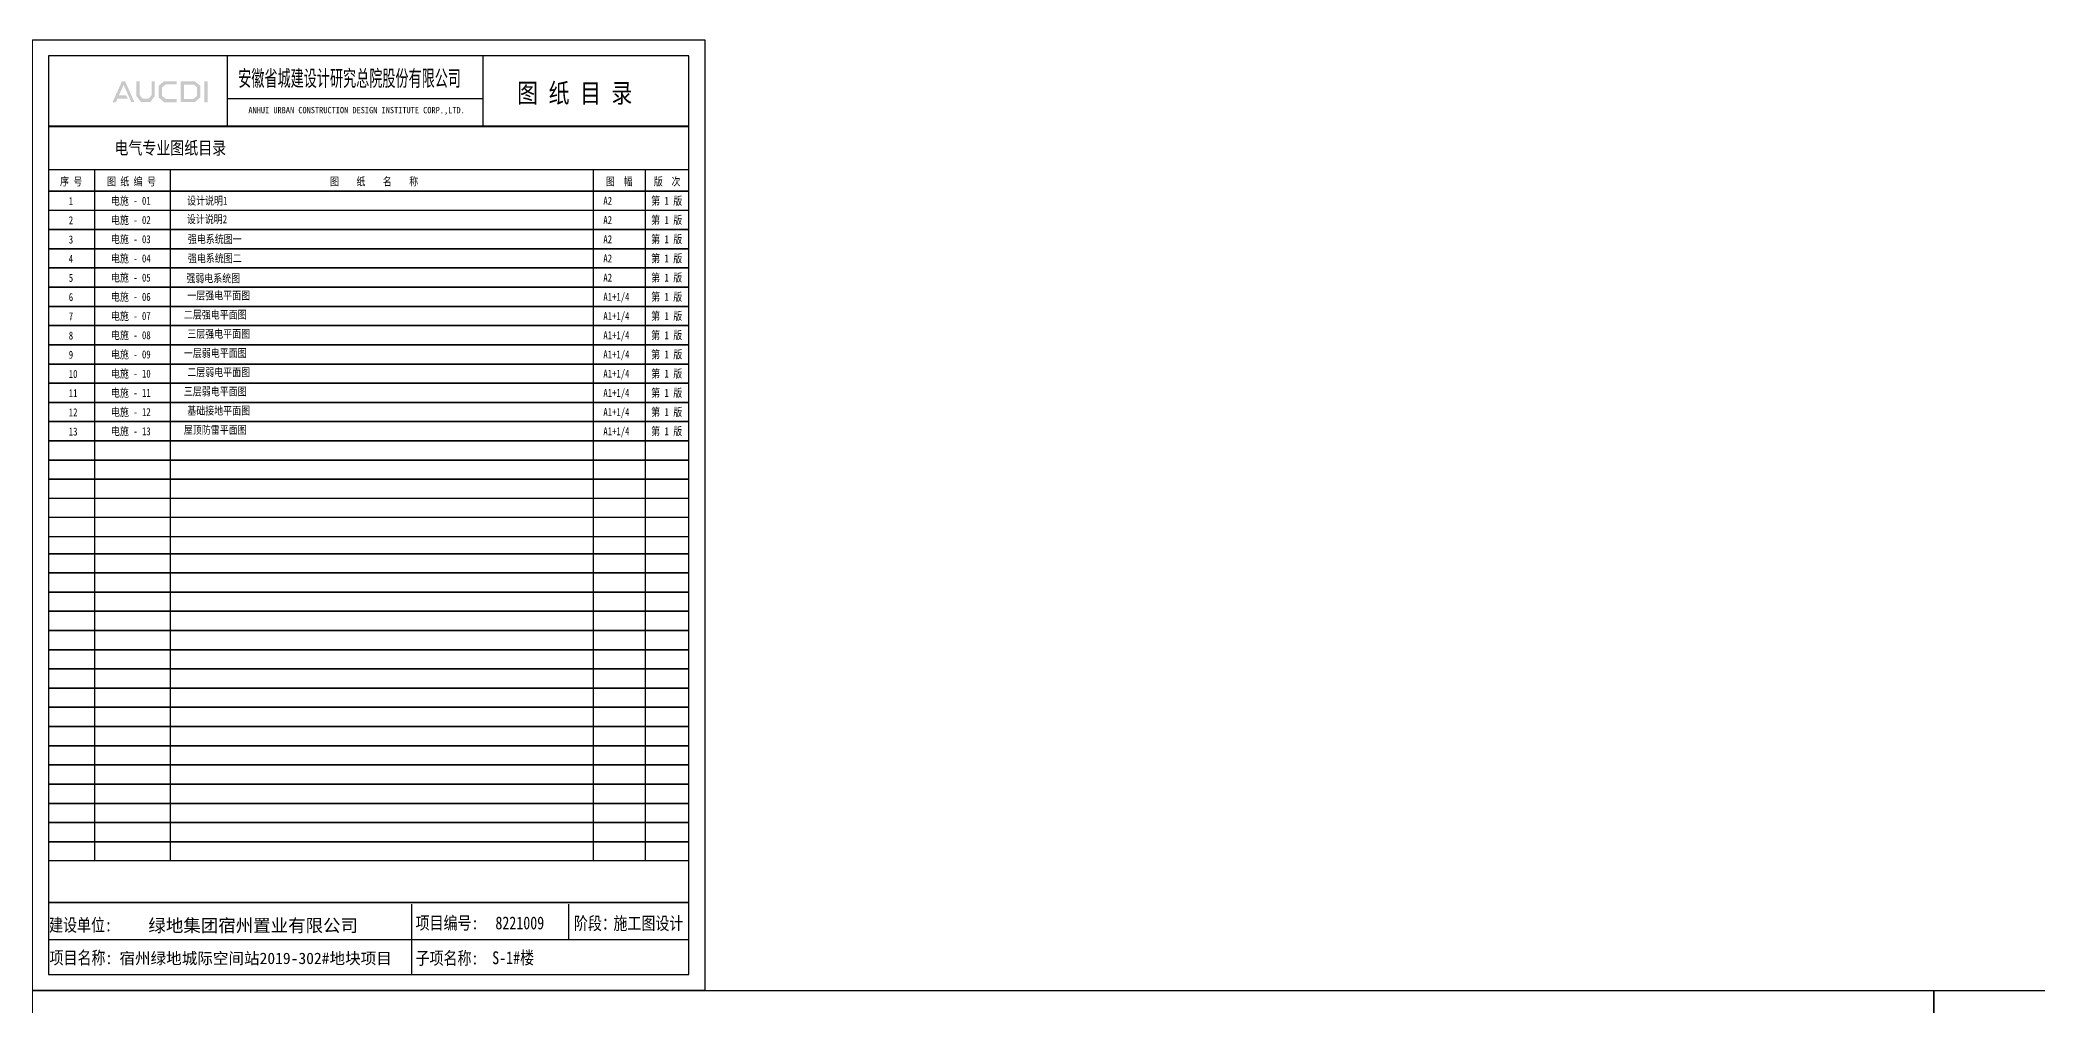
# Model space of a CAD drawing. Extents: x 491024 to 1725648, y 860327 to 1705161.
# Drawn here: x 551051 to 613434, y 1171267 to 1201419 of the extents above; entities that cross this region are included whole.
import ezdxf

# ---------------------------------------------------------------- set-up
doc = ezdxf.new("R2010")
doc.units = 0
doc.header["$LTSCALE"] = 1000
doc.header["$MEASUREMENT"] = 0
for name, color, linetype in [('text', 8, 'Continuous'), ('图框', 140, 'Continuous'), ('图签文字', 147, 'Continuous')]:
    doc.layers.add(name, color=color, linetype=linetype)
doc.layers.add('图签', color=147, linetype='Continuous', lineweight=18)
doc.styles.add('宋体', font='', dxfattribs={"height": 50})
doc.styles.add('建筑图签-1', font='simhei.ttf', dxfattribs={"width": 0.7})
doc.styles.get('宋体').set_extended_font_data('SimSun')

msp = doc.modelspace()

# ---------------------------------------------------------------- hatches: boundary and pattern name
at = {"layer": '图签文字'}
h = msp.add_hatch(color=4, dxfattribs=at)
h.paths.add_polyline_path([(556186.1, 1200123.9), (556292.9, 1200123.9), (556292.9, 1199469.2), (556186.1, 1199469.2)])
h.paths.add_polyline_path([(555546.3, 1200024.8), (555546.3, 1199577.7), (555852.7, 1199577.7), (555958.3, 1199668.4), (555958.3, 1199939.2), (555855.9, 1200024.8)], flags=16)
h.paths.add_polyline_path([(555445.9, 1200125.1), (555445.9, 1199477.3), (555889.9, 1199477.3), (556058.7, 1199622.3), (556058.7, 1199986.1), (555892.4, 1200125.1)])
h.paths.add_polyline_path([(555324.5, 1200128.3), (555324.5, 1200030.2), (554978.4, 1200030.2), (554865.5, 1199935.9), (554865.5, 1199664.1), (554978.4, 1199577.2), (555326.3, 1199577.2), (555326.3, 1199473.6), (554932.2, 1199473.6), (554760.1, 1199621.6), (554760.1, 1199985.9), (554928.5, 1200128.3)])
h.paths.add_polyline_path([(554064, 1200126.7), (554166.5, 1200126.7), (554166.5, 1199692.7), (554263.4, 1199580.9), (554442.4, 1199580.9), (554539.3, 1199692.7), (554539.3, 1200126.7), (554636.3, 1200126.7), (554636.3, 1199661), (554496.5, 1199476.6), (554209.4, 1199476.6), (554064, 1199662.9)])
h.paths.add_polyline_path([(553611.9, 1200125.6), (553711.4, 1200125.6), (554002, 1199475.9), (553903.7, 1199475.9), (553664.5, 1200014.9), (553515.6, 1199684.9), (553746.4, 1199684.9), (553797.9, 1199587), (553474.1, 1199587), (553424.3, 1199474.1), (553319.6, 1199474.1)])

# ---------------------------------------------------------------- linework, layer by layer
at = {"layer": 'text', "color": 2}
msp.add_lwpolyline([(640213, 1153910.3), (610214.8, 1153910.3), (610214.8, 1171718.7), (640213, 1171718.7)], close=True, dxfattribs=at)
at = {"layer": '图框'}
for p, q in [((571315, 1200918.7), (551315, 1200918.7)), ((551315, 1200918.7), (551315, 1172218.7)), ((556908.3, 1198718.7), (556908.3, 1200918.7)), ((564899.1, 1198718.7), (564899.1, 1200918.7)), ((571315, 1172218.7), (571315, 1200918.7)), ((564878, 1199580.7), (556908.3, 1199580.7)), ((551315, 1197368.7), (571315, 1197368.7)), ((551315, 1197368.7), (551315, 1177568.7)), ((551315, 1197368.7), (551315, 1173368.7)), ((552759.2, 1197368.7), (552759.2, 1175768.7)), ((555116.4, 1197368.7), (555116.4, 1175768.7)), ((568326.6, 1197368.7), (568326.6, 1175768.7)), ((569960.8, 1197368.7), (569960.8, 1175768.7)), ((551315, 1196693.7), (571315, 1196693.7)), ((551315, 1196693.7), (571315, 1196693.7)), ((571315, 1196693.7), (551315, 1196693.7)), ((571315, 1196693.7), (551315, 1196693.7)), ((571315, 1196093.7), (551315, 1196093.7)), ((571315, 1195493.7), (551315, 1195493.7)), ((551315, 1195493.7), (571315, 1195493.7)), ((551315, 1195493.7), (571315, 1195493.7)), ((571315, 1195493.7), (551315, 1195493.7)), ((551315, 1194893.7), (571315, 1194893.7)), ((551315, 1194893.7), (571315, 1194893.7)), ((571315, 1194893.7), (551315, 1194893.7)), ((571315, 1194893.7), (551315, 1194893.7)), ((551315, 1194293.7), (571315, 1194293.7)), ((551315, 1194293.7), (571315, 1194293.7)), ((571315, 1194293.7), (551315, 1194293.7)), ((571315, 1194293.7), (551315, 1194293.7)), ((551315, 1193693.7), (571315, 1193693.7)), ((551315, 1193693.7), (571315, 1193693.7)), ((571315, 1193693.7), (551315, 1193693.7)), ((571315, 1193693.7), (551315, 1193693.7)), ((571315, 1193693.7), (551315, 1193693.7)), ((571315, 1193693.7), (551315, 1193693.7)), ((571315, 1193093.7), (551315, 1193093.7)), ((551315, 1193093.7), (571315, 1193093.7)), ((551315, 1193093.7), (571315, 1193093.7)), ((571315, 1193093.7), (551315, 1193093.7)), ((551315, 1192493.7), (571315, 1192493.7)), ((551315, 1192493.7), (571315, 1192493.7)), ((571315, 1192493.7), (551315, 1192493.7)), ((571315, 1192493.7), (551315, 1192493.7)), ((551315, 1191893.7), (571315, 1191893.7)), ((551315, 1191893.7), (571315, 1191893.7)), ((571315, 1191893.7), (551315, 1191893.7)), ((571315, 1191893.7), (551315, 1191893.7)), ((551315, 1191293.7), (571315, 1191293.7)), ((551315, 1191293.7), (571315, 1191293.7)), ((571315, 1191293.7), (551315, 1191293.7)), ((571315, 1191293.7), (551315, 1191293.7)), ((571315, 1191293.7), (551315, 1191293.7)), ((571315, 1191293.7), (551315, 1191293.7)), ((571315, 1190693.7), (551315, 1190693.7)), ((551315, 1190693.7), (571315, 1190693.7)), ((551315, 1190693.7), (571315, 1190693.7)), ((571315, 1190693.7), (551315, 1190693.7)), ((551315, 1190093.7), (571315, 1190093.7)), ((551315, 1190093.7), (571315, 1190093.7)), ((571315, 1190093.7), (551315, 1190093.7)), ((571315, 1190093.7), (551315, 1190093.7)), ((551315, 1189493.7), (571315, 1189493.7)), ((551315, 1189493.7), (571315, 1189493.7)), ((571315, 1189493.7), (551315, 1189493.7)), ((571315, 1189493.7), (551315, 1189493.7)), ((551315, 1188893.7), (571315, 1188893.7)), ((551315, 1188893.7), (571315, 1188893.7)), ((571315, 1188893.7), (551315, 1188893.7)), ((571315, 1188893.7), (551315, 1188893.7)), ((571315, 1188893.7), (551315, 1188893.7)), ((571315, 1188893.7), (551315, 1188893.7)), ((571315, 1188293.7), (551315, 1188293.7)), ((551315, 1188293.7), (571315, 1188293.7)), ((551315, 1188293.7), (571315, 1188293.7)), ((571315, 1188293.7), (551315, 1188293.7)), ((551315, 1187693.7), (571315, 1187693.7)), ((551315, 1187693.7), (571315, 1187693.7)), ((571315, 1187693.7), (551315, 1187693.7)), ((571315, 1187693.7), (551315, 1187693.7)), ((571315, 1187093.7), (551315, 1187093.7)), ((571315, 1186493.7), (551315, 1186493.7)), ((571315, 1186493.7), (551315, 1186493.7)), ((571315, 1185893.7), (551315, 1185893.7)), ((571315, 1185368.7), (551315, 1185368.7)), ((551315, 1185368.7), (571315, 1185368.7)), ((551315, 1185368.7), (571315, 1185368.7)), ((571315, 1185368.7), (551315, 1185368.7)), ((551315, 1184768.7), (571315, 1184768.7)), ((551315, 1184768.7), (571315, 1184768.7)), ((571315, 1184768.7), (551315, 1184768.7)), ((571315, 1184768.7), (551315, 1184768.7)), ((551315, 1184168.7), (571315, 1184168.7)), ((551315, 1184168.7), (571315, 1184168.7)), ((571315, 1184168.7), (551315, 1184168.7)), ((571315, 1184168.7), (551315, 1184168.7)), ((551315, 1183568.7), (571315, 1183568.7)), ((551315, 1183568.7), (571315, 1183568.7)), ((571315, 1183568.7), (551315, 1183568.7)), ((571315, 1183568.7), (551315, 1183568.7)), ((571315, 1183568.7), (551315, 1183568.7)), ((571315, 1183568.7), (551315, 1183568.7)), ((571315, 1182968.7), (551315, 1182968.7)), ((551315, 1182968.7), (571315, 1182968.7)), ((551315, 1182968.7), (571315, 1182968.7)), ((571315, 1182968.7), (551315, 1182968.7)), ((551315, 1182368.7), (571315, 1182368.7)), ((551315, 1182368.7), (571315, 1182368.7)), ((571315, 1182368.7), (551315, 1182368.7)), ((571315, 1182368.7), (551315, 1182368.7)), ((551315, 1181768.7), (571315, 1181768.7)), ((551315, 1181768.7), (571315, 1181768.7)), ((571315, 1181768.7), (551315, 1181768.7)), ((571315, 1181768.7), (551315, 1181768.7)), ((551315, 1181168.7), (571315, 1181168.7)), ((551315, 1181168.7), (571315, 1181168.7)), ((571315, 1181168.7), (551315, 1181168.7)), ((571315, 1181168.7), (551315, 1181168.7)), ((571315, 1181168.7), (551315, 1181168.7)), ((571315, 1181168.7), (551315, 1181168.7)), ((571315, 1180568.7), (551315, 1180568.7)), ((551315, 1180568.7), (571315, 1180568.7)), ((551315, 1180568.7), (571315, 1180568.7)), ((571315, 1180568.7), (551315, 1180568.7)), ((551315, 1179968.7), (571315, 1179968.7)), ((551315, 1179968.7), (571315, 1179968.7)), ((571315, 1179968.7), (551315, 1179968.7)), ((571315, 1179968.7), (551315, 1179968.7)), ((551315, 1179368.7), (571315, 1179368.7)), ((551315, 1179368.7), (571315, 1179368.7)), ((571315, 1179368.7), (551315, 1179368.7)), ((571315, 1179368.7), (551315, 1179368.7)), ((551315, 1178768.7), (571315, 1178768.7)), ((551315, 1178768.7), (571315, 1178768.7)), ((571315, 1178768.7), (551315, 1178768.7)), ((571315, 1178768.7), (551315, 1178768.7)), ((571315, 1178768.7), (551315, 1178768.7)), ((571315, 1178768.7), (551315, 1178768.7)), ((571315, 1178168.7), (551315, 1178168.7)), ((551315, 1178168.7), (571315, 1178168.7)), ((551315, 1178168.7), (571315, 1178168.7)), ((571315, 1178168.7), (551315, 1178168.7)), ((551315, 1177568.7), (571315, 1177568.7)), ((551315, 1177568.7), (571315, 1177568.7)), ((571315, 1177568.7), (551315, 1177568.7)), ((571315, 1177568.7), (551315, 1177568.7)), ((551315, 1176968.7), (571315, 1176968.7)), ((551315, 1176968.7), (571315, 1176968.7)), ((571315, 1176968.7), (551315, 1176968.7)), ((571315, 1176968.7), (551315, 1176968.7)), ((571315, 1176968.7), (551315, 1176968.7)), ((571315, 1176968.7), (551315, 1176968.7)), ((571315, 1176368.7), (551315, 1176368.7)), ((551315, 1176368.7), (571315, 1176368.7)), ((551315, 1176368.7), (571315, 1176368.7)), ((571315, 1176368.7), (551315, 1176368.7)), ((571315, 1175768.7), (551315, 1175768.7)), ((562657.8, 1174418.7), (562657.8, 1172218.7)), ((567559.8, 1174418.7), (567559.8, 1173318.9)), ((551315, 1173317.6), (571315, 1173319.1)), ((551315, 1172218.7), (571315, 1172218.7))]:
    msp.add_line(p, q, dxfattribs=at)
for points in [[(571815, 1201418.7), (571815, 1171718.7), (550815, 1171718.7), (550815, 1201418.7)], [(571815, 1201418.7), (571815, 1171718.7), (550815, 1171718.7), (550815, 1201418.7)], [(551315, 1172218.7), (571315, 1172218.7), (571315, 1200918.7), (551315, 1200918.7)], [(550815, 1171718.7), (610214.8, 1171718.7), (610214.8, 1129764.5), (550815, 1129764.5)]]:
    msp.add_lwpolyline(points, close=True, dxfattribs=at)
at = {"layer": '图框', "const_width": 56.2}
for points in [[(551315, 1198718.7), (571315, 1198718.7)], [(551315, 1174468.9), (571315, 1174468.9)]]:
    msp.add_lwpolyline(points, dxfattribs=at)

# ---------------------------------------------------------------- texts
at = {"layer": '图签', "color": 6, "style": '宋体'}
for s, height, p in [('绿地集团宿州置业有限公司', 400, (554438, 1173552.6)), ('宿州绿地城际空间站2019-302#地块项目', 356.677, (553533.4, 1172547.8))]:
    msp.add_text(s, height=height, dxfattribs=at).set_placement(p)
at = {"layer": '图签文字', "color": 7, "style": '建筑图签-1'}
for s, height, width, p in [('安徽省城建设计研究总院股份有限公司', 500, 0.6, (557245.6, 1199973.1)), ('图 纸 目 录', 600, 0.8, (565957.9, 1199459.1)), ('序 号', 250, 0.8, (551677.4, 1196869.8)), ('图 纸 编 号', 250, 0.8, (553145.1, 1196869.8)), ('图    纸    名    称', 250, 0.8, (560112.1, 1196869.8)), ('图  幅', 250, 0.8, (568730.7, 1196869.8)), ('版  次', 250, 0.8, (570227.2, 1196869.8)), ('电施 - 01', 250, 0.8, (553269.6, 1196268)), ('设计说明1', 250, 0.8, (555649, 1196270.7)), ('A2', 250, 0.8, (568649.7, 1196268)), ('第 1 版', 250, 0.8, (570144.4, 1196268)), ('2', 250, 0.8, (551951.6, 1195659.4)), ('1', 250, 0.8, (551951.6, 1196259.4)), ('电施 - 02', 250, 0.8, (553269.6, 1195668)), ('设计说明2', 250, 0.8, (555640.8, 1195692.8)), ('A2', 250, 0.8, (568649.7, 1195668)), ('第 1 版', 250, 0.8, (570144.4, 1195668)), ('3', 250, 0.8, (551951.6, 1195059.4)), ('电施 - 03', 250, 0.8, (553269.6, 1195068)), ('强电系统图一', 250, 0.8, (555672, 1195071.1)), ('A2', 250, 0.8, (568649.7, 1195068)), ('第 1 版', 250, 0.8, (570144.4, 1195068)), ('4', 250, 0.8, (551951.6, 1194459.4)), ('电施 - 04', 250, 0.8, (553269.6, 1194468)), ('强电系统图二', 250, 0.8, (555672, 1194471.1)), ('A2', 250, 0.8, (568649.7, 1194468)), ('第 1 版', 250, 0.8, (570144.4, 1194468)), ('5', 250, 0.8, (551951.6, 1193859.4)), ('电施 - 05', 250, 0.8, (553269.6, 1193868)), ('强弱电系统图', 250, 0.8, (555625.1, 1193847.1)), ('A2', 250, 0.8, (568649.7, 1193868)), ('第 1 版', 250, 0.8, (570144.4, 1193868)), ('6', 250, 0.8, (551951.6, 1193259.4)), ('电施 - 06', 250, 0.8, (553269.6, 1193268)), ('一层强电平面图', 250, 0.8, (555654.8, 1193311.9)), ('A1+1/4', 250, 0.8, (568649.7, 1193268)), ('第 1 版', 250, 0.8, (570144.4, 1193268)), ('7', 250, 0.8, (551951.6, 1192659.4)), ('电施 - 07', 250, 0.8, (553269.6, 1192668)), ('二层强电平面图', 250, 0.8, (555546, 1192710.7)), ('A1+1/4', 250, 0.8, (568649.7, 1192668)), ('第 1 版', 250, 0.8, (570144.4, 1192668)), ('8', 250, 0.8, (551951.6, 1192059.4)), ('电施 - 08', 250, 0.8, (553269.6, 1192068)), ('三层强电平面图', 250, 0.8, (555654.8, 1192111.9)), ('A1+1/4', 250, 0.8, (568649.7, 1192068)), ('第 1 版', 250, 0.8, (570144.4, 1192068)), ('9', 250, 0.8, (551951.6, 1191459.4)), ('电施 - 09', 250, 0.8, (553269.6, 1191468)), ('一层弱电平面图', 250, 0.8, (555546, 1191510.7)), ('A1+1/4', 250, 0.8, (568649.7, 1191468)), ('第 1 版', 250, 0.8, (570144.4, 1191468)), ('10', 250, 0.8, (551951.6, 1190859.4)), ('电施 - 10', 250, 0.8, (553269.6, 1190868)), ('二层弱电平面图', 250, 0.8, (555654.8, 1190911.9)), ('A1+1/4', 250, 0.8, (568649.7, 1190868)), ('第 1 版', 250, 0.8, (570144.4, 1190868)), ('11', 250, 0.8, (551951.6, 1190259.4)), ('电施 - 11', 250, 0.8, (553269.6, 1190268)), ('三层弱电平面图', 250, 0.8, (555546, 1190310.7)), ('A1+1/4', 250, 0.8, (568649.7, 1190268)), ('第 1 版', 250, 0.8, (570144.4, 1190268)), ('12', 250, 0.8, (551951.6, 1189659.4)), ('电施 - 12', 250, 0.8, (553269.6, 1189668)), ('基础接地平面图', 250, 0.8, (555654.8, 1189711.9)), ('A1+1/4', 250, 0.8, (568649.7, 1189668)), ('第 1 版', 250, 0.8, (570144.4, 1189668)), ('13', 250, 0.8, (551951.6, 1189059.4)), ('电施 - 13', 250, 0.8, (553269.6, 1189068)), ('屋顶防雷平面图', 250, 0.8, (555546, 1189110.7)), ('A1+1/4', 250, 0.8, (568649.7, 1189068)), ('第 1 版', 250, 0.8, (570144.4, 1189068)), ('项目编号:', 400, 0.8, (562785.3, 1173632.6)), ('阶段：', 400, 0.8, (567732.5, 1173620.2)), (' 建设单位: ', 400, 0.8, (551118.7, 1173567.6)), ('项目名称:', 400, 0.8, (551352.2, 1172545.2)), ('子项名称:', 400, 0.8, (562785.3, 1172532.8))]:
    msp.add_text(s, height=height, dxfattribs=dict(at, width=width)).set_placement(p)
at = {"layer": '图签文字', "linetype": 'Continuous', "style": '建筑图签-1', "width": 0.91}
msp.add_text('ANHUI URBAN CONSTRUCTION DESIGN INSTITUTE CORP.,LTD.', height=200, dxfattribs=at).set_placement((557561.7, 1199126.6))
at = {"layer": '图签文字', "style": '建筑图签-1', "width": 0.8}
msp.add_text('电气专业图纸目录', height=400, dxfattribs=at).set_placement((553377.1, 1197844.2))
at = {"layer": '图签文字', "color": 6, "style": '建筑图签-1', "width": 0.8}
for s, p in [('施工图设计', (568965.2, 1173620.2)), ('8221009', (565278.1, 1173632.6)), ('S-1#楼', (565178.3, 1172545.2))]:
    msp.add_text(s, height=400, dxfattribs=at).set_placement(p)

doc.saveas('drawing.dxf')
